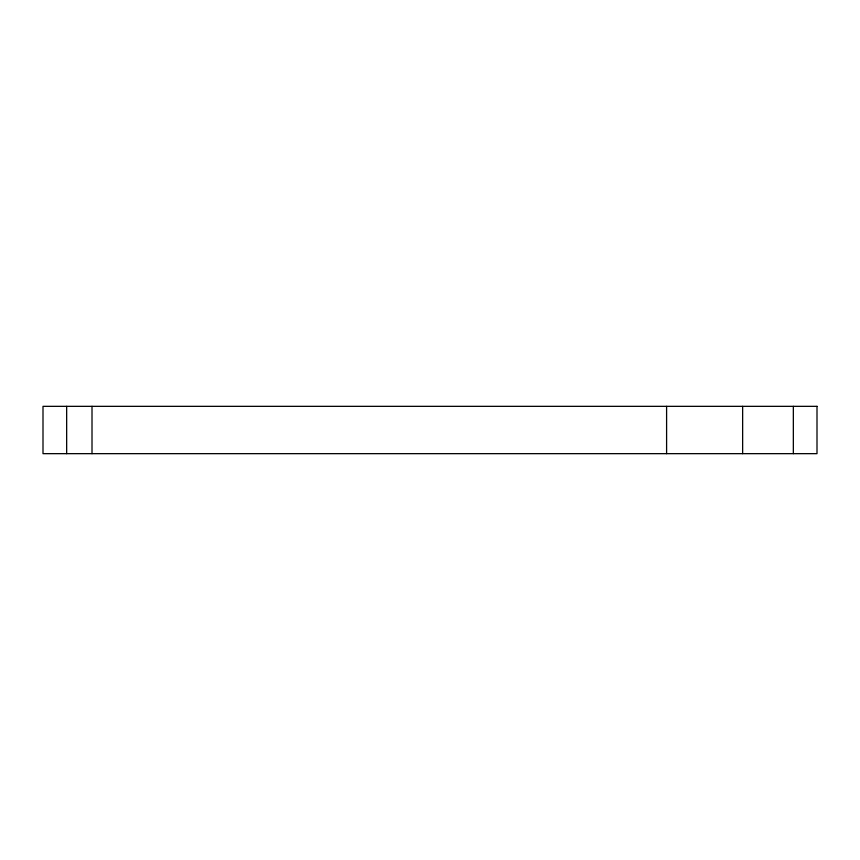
<?xml version="1.0" encoding="UTF-8"?>
<svg xmlns="http://www.w3.org/2000/svg" width="860" height="860" viewBox="0 0 860 860"><rect width="100%" height="100%" fill="white"/><g stroke="black" fill="none" stroke-linecap="round" stroke-linejoin="round"><path stroke-width="1.29" d="M793.339 406.339L793.339 453.661M742.642 406.339L742.642 453.661M666.597 406.339L666.597 453.661M92.009 406.339L92.009 453.661M66.661 406.339L66.661 453.661M817 406.339L43 406.339L43 453.661L817 453.661L817 406.339"/></g></svg>
